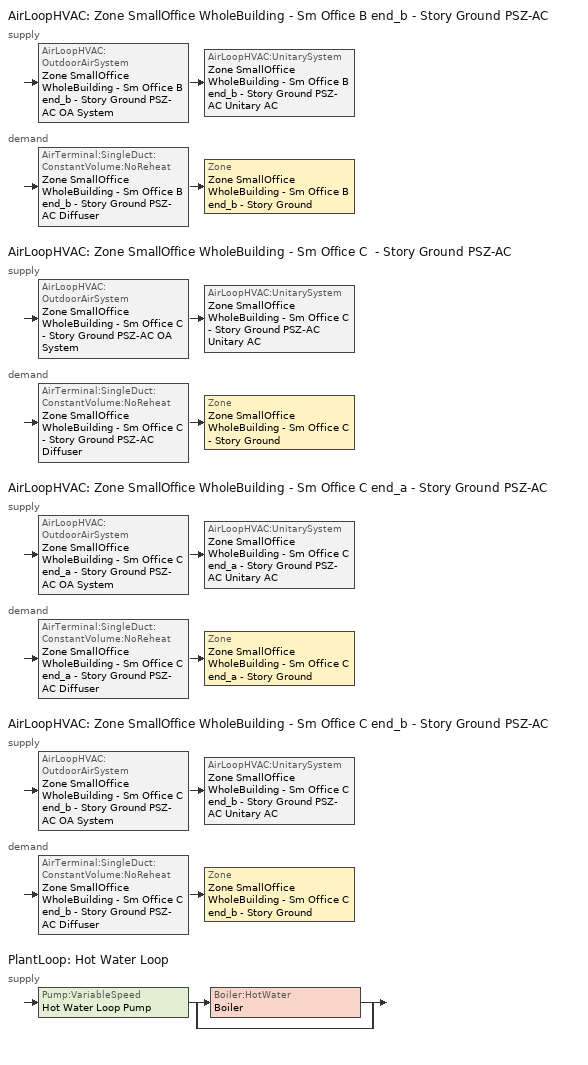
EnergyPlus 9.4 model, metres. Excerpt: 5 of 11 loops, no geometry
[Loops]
AirLoopHVAC 'Zone SmallOffice WholeBuilding - Sm Office B end_b - Story Ground PSZ-AC'
 supply: AirLoopHVAC:OutdoorAirSystem 'Zone SmallOffice WholeBuilding - Sm Office B end_b - Story Ground PSZ-AC OA System' > AirLoopHVAC:UnitarySystem 'Zone SmallOffice WholeBuilding - Sm Office B end_b - Story Ground PSZ-AC Unitary AC'
 demand: AirTerminal:SingleDuct:ConstantVolume:NoReheat 'Zone SmallOffice WholeBuilding - Sm Office B end_b - Story Ground PSZ-AC Diffuser' > Zone 'Zone SmallOffice WholeBuilding - Sm Office B end_b - Story Ground'
AirLoopHVAC 'Zone SmallOffice WholeBuilding - Sm Office C  - Story Ground PSZ-AC'
 supply: AirLoopHVAC:OutdoorAirSystem 'Zone SmallOffice WholeBuilding - Sm Office C  - Story Ground PSZ-AC OA System' > AirLoopHVAC:UnitarySystem 'Zone SmallOffice WholeBuilding - Sm Office C  - Story Ground PSZ-AC Unitary AC'
 demand: AirTerminal:SingleDuct:ConstantVolume:NoReheat 'Zone SmallOffice WholeBuilding - Sm Office C  - Story Ground PSZ-AC Diffuser' > Zone 'Zone SmallOffice WholeBuilding - Sm Office C  - Story Ground'
AirLoopHVAC 'Zone SmallOffice WholeBuilding - Sm Office C end_a - Story Ground PSZ-AC'
 supply: AirLoopHVAC:OutdoorAirSystem 'Zone SmallOffice WholeBuilding - Sm Office C end_a - Story Ground PSZ-AC OA System' > AirLoopHVAC:UnitarySystem 'Zone SmallOffice WholeBuilding - Sm Office C end_a - Story Ground PSZ-AC Unitary AC'
 demand: AirTerminal:SingleDuct:ConstantVolume:NoReheat 'Zone SmallOffice WholeBuilding - Sm Office C end_a - Story Ground PSZ-AC Diffuser' > Zone 'Zone SmallOffice WholeBuilding - Sm Office C end_a - Story Ground'
AirLoopHVAC 'Zone SmallOffice WholeBuilding - Sm Office C end_b - Story Ground PSZ-AC'
 supply: AirLoopHVAC:OutdoorAirSystem 'Zone SmallOffice WholeBuilding - Sm Office C end_b - Story Ground PSZ-AC OA System' > AirLoopHVAC:UnitarySystem 'Zone SmallOffice WholeBuilding - Sm Office C end_b - Story Ground PSZ-AC Unitary AC'
 demand: AirTerminal:SingleDuct:ConstantVolume:NoReheat 'Zone SmallOffice WholeBuilding - Sm Office C end_b - Story Ground PSZ-AC Diffuser' > Zone 'Zone SmallOffice WholeBuilding - Sm Office C end_b - Story Ground'
PlantLoop 'Hot Water Loop'
 supply: Pump:VariableSpeed 'Hot Water Loop Pump' > split
  | Boiler:HotWater 'Boiler'
  | bypass
[ZoneControl:Thermostat] Temperature Difference Between Cutout And Setpoint {deltaC}=0
Name | Zone or ZoneList | Control Type Schedule | Control 1
Zone SmallOffice WholeBuilding - Sm Office B end_b - Story Ground Thermostat | Zone SmallOffice WholeBuilding - Sm Office B end_b - Story Ground | Zone SmallOffice WholeBuilding - Sm Office B end_b - Story Ground Thermostat Schedule | SmallOffice WholeBuilding - Sm Office - 90.1-2007 Thermostat
Zone SmallOffice WholeBuilding - Sm Office C  - Story Ground Thermostat | Zone SmallOffice WholeBuilding - Sm Office C  - Story Ground | Zone SmallOffice WholeBuilding - Sm Office C  - Story Ground Thermostat Schedule | SmallOffice WholeBuilding - Sm Office - 90.1-2007 Thermostat 1
Zone SmallOffice WholeBuilding - Sm Office C end_a - Story Ground Thermostat | Zone SmallOffice WholeBuilding - Sm Office C end_a - Story Ground | Zone SmallOffice WholeBuilding - Sm Office C end_a - Story Ground Thermostat Schedule | SmallOffice WholeBuilding - Sm Office - 90.1-2007 Thermostat 5
Zone SmallOffice WholeBuilding - Sm Office C end_b - Story Ground Thermostat | Zone SmallOffice WholeBuilding - Sm Office C end_b - Story Ground | Zone SmallOffice WholeBuilding - Sm Office C end_b - Story Ground Thermostat Schedule | SmallOffice WholeBuilding - Sm Office - 90.1-2007 Thermostat 6
[ThermostatSetpoint:DualSetpoint] Heating Setpoint Temperature Schedule=OfficeSmall HTGSETP_SCH_NO_OPTIMUM; Cooling Setpoint Temperature Schedule=OfficeSmall CLGSETP_SCH_NO_OPTIMUM
SmallOffice WholeBuilding - Sm Office - 90.1-2007 Thermostat; SmallOffice WholeBuilding - Sm Office - 90.1-2007 Thermostat 1; SmallOffice WholeBuilding - Sm Office - 90.1-2007 Thermostat 5; SmallOffice WholeBuilding - Sm Office - 90.1-2007 Thermostat 6
[AirTerminal:SingleDuct:ConstantVolume:NoReheat] Availability Schedule=Always On Discrete; Maximum Air Flow Rate {m3/s}=AutoSize
Zone SmallOffice WholeBuilding - Sm Office B end_b - Story Ground PSZ-AC Diffuser; Zone SmallOffice WholeBuilding - Sm Office C  - Story Ground PSZ-AC Diffuser; Zone SmallOffice WholeBuilding - Sm Office C end_a - Story Ground PSZ-AC Diffuser; Zone SmallOffice WholeBuilding - Sm Office C end_b - Story Ground PSZ-AC Diffuser
[Zone equipment]
Zone SmallOffice WholeBuilding - Sm Office B end_b - Story Ground: Zone SmallOffice WholeBuilding - Sm Office B end_b - Story Ground PSZ-AC Diffuser
Zone SmallOffice WholeBuilding - Sm Office C  - Story Ground: Zone SmallOffice WholeBuilding - Sm Office C  - Story Ground PSZ-AC Diffuser
Zone SmallOffice WholeBuilding - Sm Office C end_a - Story Ground: Zone SmallOffice WholeBuilding - Sm Office C end_a - Story Ground PSZ-AC Diffuser
Zone SmallOffice WholeBuilding - Sm Office C end_b - Story Ground: Zone SmallOffice WholeBuilding - Sm Office C end_b - Story Ground PSZ-AC Diffuser
[Sizing:Zone] Zone Cooling Design Supply Air Temperature Input Method=SupplyAirTemperature; Zone Cooling Design Supply Air Temperature {C}=12.7778; Zone Cooling Design Supply Air Temperature Difference {deltaC}=11.11; Zone Heating Design Supply Air Temperature Input Method=SupplyAirTemperature; Zone Heating Design Supply Air Temperature {C}=50; Zone Heating Design Supply Air Temperature Difference {deltaC}=11.11; Zone Cooling Design Supply Air Humidity Ratio {kgWater/kgDryAir}=0.0085; Zone Heating Design Supply Air Humidity Ratio {kgWater/kgDryAir}=0.008; Design Specification Outdoor Air Object=SmallOffice WholeBuilding - Sm Office Ventilation; Cooling Design Air Flow Method=DesignDay; Cooling Design Air Flow Rate {m3/s}=0; Cooling Minimum Air Flow per Zone Floor Area {m3/s-m2}=0.000762; Cooling Minimum Air Flow {m3/s}=0; Cooling Minimum Air Flow Fraction=0; Heating Design Air Flow Method=DesignDay; Heating Design Air Flow Rate {m3/s}=0; Heating Maximum Air Flow per Zone Floor Area {m3/s-m2}=0.002032; Heating Maximum Air Flow {m3/s}=0.141576; Heating Maximum Air Flow Fraction=0.3; Account for Dedicated Outdoor Air System=No
Zone SmallOffice WholeBuilding - Sm Office B end_b - Story Ground; Zone SmallOffice WholeBuilding - Sm Office C  - Story Ground; Zone SmallOffice WholeBuilding - Sm Office C end_a - Story Ground; Zone SmallOffice WholeBuilding - Sm Office C end_b - Story Ground
[Controller:MechanicalVentilation] Availability Schedule=Always On Discrete; Demand Controlled Ventilation=No; System Outdoor Air Method=ZoneSum; Design Specification Outdoor Air Object Name 1=SmallOffice WholeBuilding - Sm Office Ventilation
Name | Zone or ZoneList Name 1
Controller Mechanical Ventilation 1 | Zone SmallOffice WholeBuilding - Sm Office B end_b - Story Ground
Controller Mechanical Ventilation 3 | Zone SmallOffice WholeBuilding - Sm Office C  - Story Ground
Controller Mechanical Ventilation 5 | Zone SmallOffice WholeBuilding - Sm Office C end_a - Story Ground
Controller Mechanical Ventilation 7 | Zone SmallOffice WholeBuilding - Sm Office C end_b - Story Ground
[DesignSpecification:OutdoorAir]
SmallOffice WholeBuilding - Sm Office Ventilation: Outdoor Air Method=Sum; Outdoor Air Flow per Person {m3/s-person}=0; Outdoor Air Flow per Zone Floor Area {m3/s-m2}=0.000508; Outdoor Air Flow per Zone {m3/s}=0; Outdoor Air Flow Air Changes per Hour {1/hr}=0
[AirLoopHVAC] Design Supply Air Flow Rate {m3/s}=AutoSize; Design Return Air Flow Fraction of Supply Air Flow=1
Zone SmallOffice WholeBuilding - Sm Office B end_b - Story Ground PSZ-AC; Zone SmallOffice WholeBuilding - Sm Office C  - Story Ground PSZ-AC; Zone SmallOffice WholeBuilding - Sm Office C end_a - Story Ground PSZ-AC; Zone SmallOffice WholeBuilding - Sm Office C end_b - Story Ground PSZ-AC
[Sizing:System] Type of Load to Size On=Sensible; Design Outdoor Air Flow Rate {m3/s}=Autosize; Central Heating Maximum System Air Flow Ratio=1; Preheat Design Temperature {C}=7.22222; Preheat Design Humidity Ratio {kgWater/kgDryAir}=0.008; Precool Design Temperature {C}=12.7778; Precool Design Humidity Ratio {kgWater/kgDryAir}=0.008; Central Cooling Design Supply Air Temperature {C}=12.7778; Central Heating Design Supply Air Temperature {C}=50; Type of Zone Sum to Use=Coincident; 100% Outdoor Air in Cooling=No; 100% Outdoor Air in Heating=No; Central Cooling Design Supply Air Humidity Ratio {kgWater/kgDryAir}=0.0085; Central Heating Design Supply Air Humidity Ratio {kgWater/kgDryAir}=0.008; Cooling Supply Air Flow Rate Method=DesignDay; Cooling Supply Air Flow Rate {m3/s}=0; Cooling Supply Air Flow Rate Per Floor Area {m3/s-m2}=0.00996765; Cooling Fraction of Autosized Cooling Supply Air Flow Rate=1; Cooling Supply Air Flow Rate Per Unit Cooling Capacity {m3/s-W}=3.94755e-05; Heating Supply Air Flow Rate Method=DesignDay; Heating Supply Air Flow Rate {m3/s}=0; Heating Supply Air Flow Rate Per Floor Area {m3/s-m2}=0.00996765; Heating Fraction of Autosized Heating Supply Air Flow Rate=1; Heating Fraction of Autosized Cooling Supply Air Flow Rate=1; Heating Supply Air Flow Rate Per Unit Heating Capacity {m3/s-W}=3.15882e-05; System Outdoor Air Method=ZoneSum; Zone Maximum Outdoor Air Fraction=1; Cooling Design Capacity Method=CoolingDesignCapacity; Cooling Design Capacity {W}=Autosize; Cooling Design Capacity Per Floor Area {W/m2}=234.7; Fraction of Autosized Cooling Design Capacity=1; Heating Design Capacity Method=HeatingDesignCapacity; Heating Design Capacity {W}=Autosize; Heating Design Capacity Per Floor Area {W/m2}=157; Fraction of Autosized Heating Design Capacity=1; Central Cooling Capacity Control Method=OnOff
Zone SmallOffice WholeBuilding - Sm Office B end_b - Story Ground PSZ-AC; Zone SmallOffice WholeBuilding - Sm Office C  - Story Ground PSZ-AC; Zone SmallOffice WholeBuilding - Sm Office C end_a - Story Ground PSZ-AC; Zone SmallOffice WholeBuilding - Sm Office C end_b - Story Ground PSZ-AC
[Controller:OutdoorAir] Minimum Outdoor Air Flow Rate {m3/s}=Autosize; Maximum Outdoor Air Flow Rate {m3/s}=Autosize; Economizer Control Type=NoEconomizer; Economizer Control Action Type=ModulateFlow; Economizer Maximum Limit Dry-Bulb Temperature {C}=28; Economizer Maximum Limit Enthalpy {J/kg}=64000; Lockout Type=LockoutWithCompressor; Minimum Limit Type=FixedMinimum; Minimum Outdoor Air Schedule=Always On Discrete; High Humidity Control=No; Control High Indoor Humidity Based on Outdoor Humidity Ratio=Yes; Heat Recovery Bypass Control Type=BypassWhenWithinEconomizerLimits
Name | Mechanical Ventilation Controller
Zone SmallOffice WholeBuilding - Sm Office B end_b - Story Ground PSZ-AC OA System Controller | Controller Mechanical Ventilation 1
Zone SmallOffice WholeBuilding - Sm Office C  - Story Ground PSZ-AC OA System Controller | Controller Mechanical Ventilation 3
Zone SmallOffice WholeBuilding - Sm Office C end_a - Story Ground PSZ-AC OA System Controller | Controller Mechanical Ventilation 5
Zone SmallOffice WholeBuilding - Sm Office C end_b - Story Ground PSZ-AC OA System Controller | Controller Mechanical Ventilation 7
[SetpointManager:MixedAir] Control Variable=Temperature
Name | Setpoint Node or NodeList
Zone SmallOffice WholeBuilding - Sm Office B end_b - Story Ground PSZ-AC Mixed Air Node OS Default SPM | Zone SmallOffice WholeBuilding - Sm Office B end_b - Story Ground PSZ-AC Mixed Air Node
Zone SmallOffice WholeBuilding - Sm Office C  - Story Ground PSZ-AC Mixed Air Node OS Default SPM | Zone SmallOffice WholeBuilding - Sm Office C  - Story Ground PSZ-AC Mixed Air Node
Zone SmallOffice WholeBuilding - Sm Office C end_a - Story Ground PSZ-AC Mixed Air Node OS Default SPM | Zone SmallOffice WholeBuilding - Sm Office C end_a - Story Ground PSZ-AC Mixed Air Node
Zone SmallOffice WholeBuilding - Sm Office C end_b - Story Ground PSZ-AC Mixed Air Node OS Default SPM | Zone SmallOffice WholeBuilding - Sm Office C end_b - Story Ground PSZ-AC Mixed Air Node
[AirLoopHVAC:UnitarySystem] Control Type=Load; Dehumidification Control Type=None; Availability Schedule=Always On Discrete; Fan Placement=DrawThrough; DX Heating Coil Sizing Ratio=1; Use DOAS DX Cooling Coil=No; Minimum Supply Air Temperature {C}=2; Latent Load Control=SensibleOnlyLoadControl; Cooling Supply Air Flow Rate {m3/s}=Autosize; Heating Supply Air Flow Rate {m3/s}=Autosize; No Load Supply Air Flow Rate {m3/s}=Autosize; Maximum Supply Air Temperature {C}=80; Maximum Outdoor Dry-Bulb Temperature for Supplemental Heater Operation {C}=21; Maximum Cycling Rate {cycles/hr}=2.5; Heat Pump Time Constant {s}=60; Fraction of On-Cycle Power Use=0.01; Heat Pump Fan Delay Time {s}=60; Ancillary On-Cycle Electric Power {W}=0; Ancillary Off-Cycle Electric Power {W}=0
Name | Controlling Zone or Thermostat Location | Supply Fan | Supply Air Fan Operating Mode Schedule | Heating Coil | Cooling Coil | Supplemental Heating Coil
Zone SmallOffice WholeBuilding - Sm Office B end_b - Story Ground PSZ-AC Unitary AC | Zone SmallOffice WholeBuilding - Sm Office B end_b - Story Ground | Zone SmallOffice WholeBuilding - Sm Office B end_b - Story Ground PSZ-AC Fan | Zone SmallOffice WholeBuilding - Sm Office B end_b - Story Ground PSZ-AC Occ Sch | Zone SmallOffice WholeBuilding - Sm Office B end_b - Story Ground PSZ-AC Gas Htg Coil | Zone SmallOffice WholeBuilding - Sm Office B end_b - Story Ground PSZ-AC 1spd DX AC Clg Coil 49kBtu/hr 13.0SEER | Zone SmallOffice WholeBuilding - Sm Office B end_b - Story Ground PSZ-AC Electric Backup Htg Coil
Zone SmallOffice WholeBuilding - Sm Office C  - Story Ground PSZ-AC Unitary AC | Zone SmallOffice WholeBuilding - Sm Office C  - Story Ground | Zone SmallOffice WholeBuilding - Sm Office C  - Story Ground PSZ-AC Fan | Zone SmallOffice WholeBuilding - Sm Office C  - Story Ground PSZ-AC Occ Sch | Zone SmallOffice WholeBuilding - Sm Office C  - Story Ground PSZ-AC Gas Htg Coil | Zone SmallOffice WholeBuilding - Sm Office C  - Story Ground PSZ-AC 1spd DX AC Clg Coil 55kBtu/hr 13.0SEER | Zone SmallOffice WholeBuilding - Sm Office C  - Story Ground PSZ-AC Electric Backup Htg Coil
Zone SmallOffice WholeBuilding - Sm Office C end_a - Story Ground PSZ-AC Unitary AC | Zone SmallOffice WholeBuilding - Sm Office C end_a - Story Ground | Zone SmallOffice WholeBuilding - Sm Office C end_a - Story Ground PSZ-AC Fan | Zone SmallOffice WholeBuilding - Sm Office C end_a - Story Ground PSZ-AC Occ Sch | Zone SmallOffice WholeBuilding - Sm Office C end_a - Story Ground PSZ-AC Gas Htg Coil | Zone SmallOffice WholeBuilding - Sm Office C end_a - Story Ground PSZ-AC 1spd DX AC Clg Coil 3kBtu/hr 13.0SEER | Zone SmallOffice WholeBuilding - Sm Office C end_a - Story Ground PSZ-AC Electric Backup Htg Coil
Zone SmallOffice WholeBuilding - Sm Office C end_b - Story Ground PSZ-AC Unitary AC | Zone SmallOffice WholeBuilding - Sm Office C end_b - Story Ground | Zone SmallOffice WholeBuilding - Sm Office C end_b - Story Ground PSZ-AC Fan | Zone SmallOffice WholeBuilding - Sm Office C end_b - Story Ground PSZ-AC Occ Sch | Zone SmallOffice WholeBuilding - Sm Office C end_b - Story Ground PSZ-AC Gas Htg Coil | Zone SmallOffice WholeBuilding - Sm Office C end_b - Story Ground PSZ-AC 1spd DX AC Clg Coil 3kBtu/hr 13.0SEER | Zone SmallOffice WholeBuilding - Sm Office C end_b - Story Ground PSZ-AC Electric Backup Htg Coil
[Fan:OnOff] Availability Schedule=Always On Discrete; Pressure Rise {Pa}=622.722; Maximum Flow Rate {m3/s}=Autosize; Motor In Airstream Fraction=1
Name | Fan Total Efficiency | Motor Efficiency | Fan Power Ratio Function of Speed Ratio Curve | Fan Efficiency Ratio Function of Speed Ratio Curve
Zone SmallOffice WholeBuilding - Sm Office B end_b - Story Ground PSZ-AC Fan | 0.546 | 0.84 | Fan On Off Power Curve | Fan On Off Efficiency Curve
Zone SmallOffice WholeBuilding - Sm Office C  - Story Ground PSZ-AC Fan | 0.546 | 0.84 | Fan On Off Power Curve 2 | Fan On Off Efficiency Curve 2
Zone SmallOffice WholeBuilding - Sm Office C end_a - Story Ground PSZ-AC Fan | 0.53625 | 0.825 | Fan On Off Power Curve 4 | Fan On Off Efficiency Curve 4
Zone SmallOffice WholeBuilding - Sm Office C end_b - Story Ground PSZ-AC Fan | 0.53625 | 0.825 | Fan On Off Power Curve 6 | Fan On Off Efficiency Curve 6
[Coil:Heating:Fuel] Availability Schedule=Always On Discrete; Fuel Type=NaturalGas; Burner Efficiency=0.8; Nominal Capacity {W}=AutoSize; Parasitic Electric Load {W}=0; Parasitic Fuel Load {W}=0
Zone SmallOffice WholeBuilding - Sm Office B end_b - Story Ground PSZ-AC Gas Htg Coil; Zone SmallOffice WholeBuilding - Sm Office C  - Story Ground PSZ-AC Gas Htg Coil; Zone SmallOffice WholeBuilding - Sm Office C end_a - Story Ground PSZ-AC Gas Htg Coil; Zone SmallOffice WholeBuilding - Sm Office C end_b - Story Ground PSZ-AC Gas Htg Coil
[Coil:Cooling:DX:SingleSpeed] Availability Schedule=Always On Discrete; Gross Rated Total Cooling Capacity {W}=Autosize; Gross Rated Sensible Heat Ratio=Autosize; Gross Rated Cooling COP {W/W}=3.91157; Rated Air Flow Rate {m3/s}=Autosize; Rated Evaporator Fan Power Per Volume Flow Rate {W/(m3/s)}=773.3; Total Cooling Capacity Function of Temperature Curve=CoilClgDXQRatio_fTwbToadbSI; Total Cooling Capacity Function of Flow Fraction Curve=CoilClgDXSnglQRatio_fCFMRatio; Energy Input Ratio Function of Temperature Curve=CoilClgDXEIRRatio_fTwbToadbSI; Energy Input Ratio Function of Flow Fraction Curve=CoilClgDXSnglEIRRatio_fCFMRatio; Part Load Fraction Correlation Curve=CoilClgDXEIRRatio_fQFrac; Minimum Outdoor Dry-Bulb Temperature for Compressor Operation {C}=-25; Condenser Type=AirCooled; Evaporative Condenser Effectiveness=0; Evaporative Condenser Air Flow Rate {m3/s}=Autosize; Evaporative Condenser Pump Rated Power Consumption {W}=Autosize; Crankcase Heater Capacity {W}=0; Maximum Outdoor Dry-Bulb Temperature for Crankcase Heater Operation {C}=0; Basin Heater Capacity {W/K}=0; Basin Heater Setpoint Temperature {C}=10
Zone SmallOffice WholeBuilding - Sm Office B end_b - Story Ground PSZ-AC 1spd DX AC Clg Coil 49kBtu/hr 13.0SEER; Zone SmallOffice WholeBuilding - Sm Office C  - Story Ground PSZ-AC 1spd DX AC Clg Coil 55kBtu/hr 13.0SEER; Zone SmallOffice WholeBuilding - Sm Office C end_a - Story Ground PSZ-AC 1spd DX AC Clg Coil 3kBtu/hr 13.0SEER; Zone SmallOffice WholeBuilding - Sm Office C end_b - Story Ground PSZ-AC 1spd DX AC Clg Coil 3kBtu/hr 13.0SEER
[Coil:Heating:Electric] Availability Schedule=Always On Discrete; Efficiency=1; Nominal Capacity {W}=Autosize
Zone SmallOffice WholeBuilding - Sm Office B end_b - Story Ground PSZ-AC Electric Backup Htg Coil; Zone SmallOffice WholeBuilding - Sm Office C  - Story Ground PSZ-AC Electric Backup Htg Coil; Zone SmallOffice WholeBuilding - Sm Office C end_a - Story Ground PSZ-AC Electric Backup Htg Coil; Zone SmallOffice WholeBuilding - Sm Office C end_b - Story Ground PSZ-AC Electric Backup Htg Coil
[SetpointManager:SingleZone:Reheat] Control Variable=Temperature; Minimum Supply Air Temperature {C}=12.7778; Maximum Supply Air Temperature {C}=50
Name | Control Zone | Setpoint Node or NodeList
Zone SmallOffice WholeBuilding - Sm Office B end_b - Story Ground Setpoint Manager SZ Reheat | Zone SmallOffice WholeBuilding - Sm Office B end_b - Story Ground | Zone SmallOffice WholeBuilding - Sm Office B end_b - Story Ground PSZ-AC Supply Outlet Node
Zone SmallOffice WholeBuilding - Sm Office C  - Story Ground Setpoint Manager SZ Reheat | Zone SmallOffice WholeBuilding - Sm Office C  - Story Ground | Zone SmallOffice WholeBuilding - Sm Office C  - Story Ground PSZ-AC Supply Outlet Node
Zone SmallOffice WholeBuilding - Sm Office C end_a - Story Ground Setpoint Manager SZ Reheat | Zone SmallOffice WholeBuilding - Sm Office C end_a - Story Ground | Zone SmallOffice WholeBuilding - Sm Office C end_a - Story Ground PSZ-AC Supply Outlet Node
Zone SmallOffice WholeBuilding - Sm Office C end_b - Story Ground Setpoint Manager SZ Reheat | Zone SmallOffice WholeBuilding - Sm Office C end_b - Story Ground | Zone SmallOffice WholeBuilding - Sm Office C end_b - Story Ground PSZ-AC Supply Outlet Node
[PlantLoop]
Hot Water Loop: Fluid Type=Water; Plant Equipment Operation Scheme=Hot Water Loop Operation Schemes; Maximum Loop Temperature {C}=100; Minimum Loop Temperature {C}=10; Maximum Loop Flow Rate {m3/s}=Autosize; Minimum Loop Flow Rate {m3/s}=0; Plant Loop Volume {m3}=Autocalculate; Load Distribution Scheme=Optimal; Plant Loop Demand Calculation Scheme=SingleSetpoint
[Sizing:Plant]
Hot Water Loop: Loop Type=Heating; Design Loop Exit Temperature {C}=82.2222; Loop Design Temperature Difference {deltaC}=11.1111; Sizing Option=NonCoincident; Zone Timesteps in Averaging Window=1; Coincident Sizing Factor Mode=None
[Pump:VariableSpeed]
Hot Water Loop Pump: Design Maximum Flow Rate {m3/s}=Autosize; Design Pump Head {Pa}=179344; Design Power Consumption {W}=Autosize; Motor Efficiency=1; Fraction of Motor Inefficiencies to Fluid Stream=0; Coefficient 1 of the Part Load Performance Curve=0; Coefficient 2 of the Part Load Performance Curve=3.2485; Coefficient 3 of the Part Load Performance Curve=-4.7443; Coefficient 4 of the Part Load Performance Curve=2.5294; Design Minimum Flow Rate {m3/s}=0; Pump Control Type=Intermittent; Skin Loss Radiative Fraction=0.5; Design Power Sizing Method=PowerPerFlowPerPressure; Design Electric Power per Unit Flow Rate {W/(m3/s)}=348701.1; Design Shaft Power per Unit Flow Rate per Unit Head {W/((m3/s)-Pa)}=1.28205; Design Minimum Flow Rate Fraction=0
[Boiler:HotWater]
Boiler: Fuel Type=NaturalGas; Nominal Capacity {W}=Autosize; Nominal Thermal Efficiency=0.78; Efficiency Curve Temperature Evaluation Variable=LeavingBoiler; Design Water Flow Rate {m3/s}=Autosize; Minimum Part Load Ratio=0; Maximum Part Load Ratio=1.2; Optimum Part Load Ratio=1; Water Outlet Upper Temperature Limit {C}=95; Boiler Flow Mode=LeavingSetpointModulated; Parasitic Electric Load {W}=0; Sizing Factor=1
[SetpointManager:Scheduled]
Hot Water Loop Setpoint Manager: Control Variable=Temperature; Schedule=Hot Water Loop Temp - 180F; Setpoint Node or NodeList=Hot Water Loop Supply Outlet Node
[PlantEquipmentOperationSchemes]
Hot Water Loop Operation Schemes: Control Scheme Object Type 1=PlantEquipmentOperation:HeatingLoad; Control Scheme Name 1=Hot Water Loop Heating Operation Scheme; Control Scheme Schedule Name 1=Always On Discrete
[PlantEquipmentOperation:HeatingLoad]
Hot Water Loop Heating Operation Scheme: Load Range Lower Limit 1 {W}=0; Load Range Upper Limit 1 {W}=1000000000; Range Equipment List Name 1=Hot Water Loop Heating Equipment List
[PlantEquipmentList]
Hot Water Loop Heating Equipment List: Boiler:HotWater, Boiler
[Schedule:Compact]
Zone SmallOffice WholeBuilding - Sm Office B end_b - Story Ground Thermostat Schedule; Zone SmallOffice WholeBuilding - Sm Office C  - Story Ground Thermostat Schedule; Zone SmallOffice WholeBuilding - Sm Office C end_a - Story Ground Thermostat Schedule; Zone SmallOffice WholeBuilding - Sm Office C end_b - Story Ground Thermostat Schedule: Through: 12/31, For: AllDays, Until: 24:00, 4
[Schedule:Day:Interval]
OfficeSmall HTGSETP_SCH_NO_OPTIMUM Wkdy Day: No, 06:00, 15.56, 19:00, 21.11, 24:00, 15.56
OfficeSmall HTGSETP_SCH_NO_OPTIMUM Default; OfficeSmall HTGSETP_SCH_NO_OPTIMUM Summer Design Day: No, 24:00, 15.56
OfficeSmall HTGSETP_SCH_NO_OPTIMUM Winter Design Day: No, 24:00, 21.11
OfficeSmall CLGSETP_SCH_NO_OPTIMUM Wkdy Day: No, 06:00, 29.44, 18:00, 23.89, 24:00, 29.44
OfficeSmall CLGSETP_SCH_NO_OPTIMUM Default; OfficeSmall CLGSETP_SCH_NO_OPTIMUM Winter Design Day: No, 24:00, 29.44
OfficeSmall CLGSETP_SCH_NO_OPTIMUM Summer Design Day: No, 24:00, 23.89
Hot Water Loop Temp - 180F Default: No, 24:00, 82.2222
Zone SmallOffice WholeBuilding - Sm Office B end_b - Story Ground PSZ-AC Occ Sch Default; Zone SmallOffice WholeBuilding - Sm Office C  - Story Ground PSZ-AC Occ Sch Default; Zone SmallOffice WholeBuilding - Sm Office C end_a - Story Ground PSZ-AC Occ Sch Default; Zone SmallOffice WholeBuilding - Sm Office C end_b - Story Ground PSZ-AC Occ Sch Default: No, 08:09, 1, 22:50, 0, 24:00, 1
Zone SmallOffice WholeBuilding - Sm Office B end_b - Story Ground PSZ-AC Occ Sch Summer Design Day; Zone SmallOffice WholeBuilding - Sm Office B end_b - Story Ground PSZ-AC Occ Sch Winter Design Day; Zone SmallOffice WholeBuilding - Sm Office C  - Story Ground PSZ-AC Occ Sch Summer Design Day; Zone SmallOffice WholeBuilding - Sm Office C  - Story Ground PSZ-AC Occ Sch Winter Design Day; Zone SmallOffice WholeBuilding - Sm Office C end_a - Story Ground PSZ-AC Occ Sch Summer Design Day; Zone SmallOffice WholeBuilding - Sm Office C end_a - Story Ground PSZ-AC Occ Sch Winter Design Day; Zone SmallOffice WholeBuilding - Sm Office C end_b - Story Ground PSZ-AC Occ Sch Summer Design Day; Zone SmallOffice WholeBuilding - Sm Office C end_b - Story Ground PSZ-AC Occ Sch Winter Design Day: No, 24:00, 1
Zone SmallOffice WholeBuilding - Sm Office B end_b - Story Ground PSZ-AC Occ Sch Sunday; Zone SmallOffice WholeBuilding - Sm Office C  - Story Ground PSZ-AC Occ Sch Sunday; Zone SmallOffice WholeBuilding - Sm Office C end_a - Story Ground PSZ-AC Occ Sch Sunday; Zone SmallOffice WholeBuilding - Sm Office C end_b - Story Ground PSZ-AC Occ Sch Sunday: No, 24:00, 0
[Schedule:Week:Daily]
OfficeSmall HTGSETP_SCH_NO_OPTIMUM Week Rule - Jan1-Jan5: OfficeSmall HTGSETP_SCH_NO_OPTIMUM Wkdy Day, OfficeSmall HTGSETP_SCH_NO_OPTIMUM Wkdy Day, OfficeSmall HTGSETP_SCH_NO_OPTIMUM Wkdy Day, OfficeSmall HTGSETP_SCH_NO_OPTIMUM Wkdy Day, OfficeSmall HTGSETP_SCH_NO_OPTIMUM Wkdy Day, OfficeSmall HTGSETP_SCH_NO_OPTIMUM Wkdy Day, OfficeSmall HTGSETP_SCH_NO_OPTIMUM Default, OfficeSmall HTGSETP_SCH_NO_OPTIMUM Default, OfficeSmall HTGSETP_SCH_NO_OPTIMUM Summer Design Day, OfficeSmall HTGSETP_SCH_NO_OPTIMUM Winter Design Day, OfficeSmall HTGSETP_SCH_NO_OPTIMUM Default, OfficeSmall HTGSETP_SCH_NO_OPTIMUM Default
OfficeSmall HTGSETP_SCH_NO_OPTIMUM Week Rule - Jan6-Dec31: OfficeSmall HTGSETP_SCH_NO_OPTIMUM Default, OfficeSmall HTGSETP_SCH_NO_OPTIMUM Wkdy Day, OfficeSmall HTGSETP_SCH_NO_OPTIMUM Wkdy Day, OfficeSmall HTGSETP_SCH_NO_OPTIMUM Wkdy Day, OfficeSmall HTGSETP_SCH_NO_OPTIMUM Wkdy Day, OfficeSmall HTGSETP_SCH_NO_OPTIMUM Wkdy Day, OfficeSmall HTGSETP_SCH_NO_OPTIMUM Default, OfficeSmall HTGSETP_SCH_NO_OPTIMUM Default, OfficeSmall HTGSETP_SCH_NO_OPTIMUM Summer Design Day, OfficeSmall HTGSETP_SCH_NO_OPTIMUM Winter Design Day, OfficeSmall HTGSETP_SCH_NO_OPTIMUM Default, OfficeSmall HTGSETP_SCH_NO_OPTIMUM Default
OfficeSmall CLGSETP_SCH_NO_OPTIMUM Week Rule - Jan1-Jan5: OfficeSmall CLGSETP_SCH_NO_OPTIMUM Wkdy Day, OfficeSmall CLGSETP_SCH_NO_OPTIMUM Wkdy Day, OfficeSmall CLGSETP_SCH_NO_OPTIMUM Wkdy Day, OfficeSmall CLGSETP_SCH_NO_OPTIMUM Wkdy Day, OfficeSmall CLGSETP_SCH_NO_OPTIMUM Wkdy Day, OfficeSmall CLGSETP_SCH_NO_OPTIMUM Wkdy Day, OfficeSmall CLGSETP_SCH_NO_OPTIMUM Default, OfficeSmall CLGSETP_SCH_NO_OPTIMUM Default, OfficeSmall CLGSETP_SCH_NO_OPTIMUM Summer Design Day, OfficeSmall CLGSETP_SCH_NO_OPTIMUM Winter Design Day, OfficeSmall CLGSETP_SCH_NO_OPTIMUM Default, OfficeSmall CLGSETP_SCH_NO_OPTIMUM Default
OfficeSmall CLGSETP_SCH_NO_OPTIMUM Week Rule - Jan6-Dec31: OfficeSmall CLGSETP_SCH_NO_OPTIMUM Default, OfficeSmall CLGSETP_SCH_NO_OPTIMUM Wkdy Day, OfficeSmall CLGSETP_SCH_NO_OPTIMUM Wkdy Day, OfficeSmall CLGSETP_SCH_NO_OPTIMUM Wkdy Day, OfficeSmall CLGSETP_SCH_NO_OPTIMUM Wkdy Day, OfficeSmall CLGSETP_SCH_NO_OPTIMUM Wkdy Day, OfficeSmall CLGSETP_SCH_NO_OPTIMUM Default, OfficeSmall CLGSETP_SCH_NO_OPTIMUM Default, OfficeSmall CLGSETP_SCH_NO_OPTIMUM Summer Design Day, OfficeSmall CLGSETP_SCH_NO_OPTIMUM Winter Design Day, OfficeSmall CLGSETP_SCH_NO_OPTIMUM Default, OfficeSmall CLGSETP_SCH_NO_OPTIMUM Default
Hot Water Loop Temp - 180F Week Rule - Jan1-Dec31: Hot Water Loop Temp - 180F Default, Hot Water Loop Temp - 180F Default, Hot Water Loop Temp - 180F Default, Hot Water Loop Temp - 180F Default, Hot Water Loop Temp - 180F Default, Hot Water Loop Temp - 180F Default, Hot Water Loop Temp - 180F Default, Hot Water Loop Temp - 180F Default, Hot Water Loop Temp - 180F Default, Hot Water Loop Temp - 180F Default, Hot Water Loop Temp - 180F Default, Hot Water Loop Temp - 180F Default
Zone SmallOffice WholeBuilding - Sm Office B end_b - Story Ground PSZ-AC Occ Sch Week Rule - Jan1-Jan5: Zone SmallOffice WholeBuilding - Sm Office B end_b - Story Ground PSZ-AC Occ Sch Default, Zone SmallOffice WholeBuilding - Sm Office B end_b - Story Ground PSZ-AC Occ Sch Default, Zone SmallOffice WholeBuilding - Sm Office B end_b - Story Ground PSZ-AC Occ Sch Default, Zone SmallOffice WholeBuilding - Sm Office B end_b - Story Ground PSZ-AC Occ Sch Default, Zone SmallOffice WholeBuilding - Sm Office B end_b - Story Ground PSZ-AC Occ Sch Default, Zone SmallOffice WholeBuilding - Sm Office B end_b - Story Ground PSZ-AC Occ Sch Default, Zone SmallOffice WholeBuilding - Sm Office B end_b - Story Ground PSZ-AC Occ Sch Sunday, Zone SmallOffice WholeBuilding - Sm Office B end_b - Story Ground PSZ-AC Occ Sch Default, Zone SmallOffice WholeBuilding - Sm Office B end_b - Story Ground PSZ-AC Occ Sch Summer Design Day, Zone SmallOffice WholeBuilding - Sm Office B end_b - Story Ground PSZ-AC Occ Sch Winter Design Day, Zone SmallOffice WholeBuilding - Sm Office B end_b - Story Ground PSZ-AC Occ Sch Default, Zone SmallOffice WholeBuilding - Sm Office B end_b - Story Ground PSZ-AC Occ Sch Default
Zone SmallOffice WholeBuilding - Sm Office B end_b - Story Ground PSZ-AC Occ Sch Week Rule - Jan6-Dec31: Zone SmallOffice WholeBuilding - Sm Office B end_b - Story Ground PSZ-AC Occ Sch Sunday, Zone SmallOffice WholeBuilding - Sm Office B end_b - Story Ground PSZ-AC Occ Sch Default, Zone SmallOffice WholeBuilding - Sm Office B end_b - Story Ground PSZ-AC Occ Sch Default, Zone SmallOffice WholeBuilding - Sm Office B end_b - Story Ground PSZ-AC Occ Sch Default, Zone SmallOffice WholeBuilding - Sm Office B end_b - Story Ground PSZ-AC Occ Sch Default, Zone SmallOffice WholeBuilding - Sm Office B end_b - Story Ground PSZ-AC Occ Sch Default, Zone SmallOffice WholeBuilding - Sm Office B end_b - Story Ground PSZ-AC Occ Sch Sunday, Zone SmallOffice WholeBuilding - Sm Office B end_b - Story Ground PSZ-AC Occ Sch Default, Zone SmallOffice WholeBuilding - Sm Office B end_b - Story Ground PSZ-AC Occ Sch Summer Design Day, Zone SmallOffice WholeBuilding - Sm Office B end_b - Story Ground PSZ-AC Occ Sch Winter Design Day, Zone SmallOffice WholeBuilding - Sm Office B end_b - Story Ground PSZ-AC Occ Sch Default, Zone SmallOffice WholeBuilding - Sm Office B end_b - Story Ground PSZ-AC Occ Sch Default
Zone SmallOffice WholeBuilding - Sm Office C  - Story Ground PSZ-AC Occ Sch Week Rule - Jan1-Jan5: Zone SmallOffice WholeBuilding - Sm Office C  - Story Ground PSZ-AC Occ Sch Default, Zone SmallOffice WholeBuilding - Sm Office C  - Story Ground PSZ-AC Occ Sch Default, Zone SmallOffice WholeBuilding - Sm Office C  - Story Ground PSZ-AC Occ Sch Default, Zone SmallOffice WholeBuilding - Sm Office C  - Story Ground PSZ-AC Occ Sch Default, Zone SmallOffice WholeBuilding - Sm Office C  - Story Ground PSZ-AC Occ Sch Default, Zone SmallOffice WholeBuilding - Sm Office C  - Story Ground PSZ-AC Occ Sch Default, Zone SmallOffice WholeBuilding - Sm Office C  - Story Ground PSZ-AC Occ Sch Sunday, Zone SmallOffice WholeBuilding - Sm Office C  - Story Ground PSZ-AC Occ Sch Default, Zone SmallOffice WholeBuilding - Sm Office C  - Story Ground PSZ-AC Occ Sch Summer Design Day, Zone SmallOffice WholeBuilding - Sm Office C  - Story Ground PSZ-AC Occ Sch Winter Design Day, Zone SmallOffice WholeBuilding - Sm Office C  - Story Ground PSZ-AC Occ Sch Default, Zone SmallOffice WholeBuilding - Sm Office C  - Story Ground PSZ-AC Occ Sch Default
Zone SmallOffice WholeBuilding - Sm Office C  - Story Ground PSZ-AC Occ Sch Week Rule - Jan6-Dec31: Zone SmallOffice WholeBuilding - Sm Office C  - Story Ground PSZ-AC Occ Sch Sunday, Zone SmallOffice WholeBuilding - Sm Office C  - Story Ground PSZ-AC Occ Sch Default, Zone SmallOffice WholeBuilding - Sm Office C  - Story Ground PSZ-AC Occ Sch Default, Zone SmallOffice WholeBuilding - Sm Office C  - Story Ground PSZ-AC Occ Sch Default, Zone SmallOffice WholeBuilding - Sm Office C  - Story Ground PSZ-AC Occ Sch Default, Zone SmallOffice WholeBuilding - Sm Office C  - Story Ground PSZ-AC Occ Sch Default, Zone SmallOffice WholeBuilding - Sm Office C  - Story Ground PSZ-AC Occ Sch Sunday, Zone SmallOffice WholeBuilding - Sm Office C  - Story Ground PSZ-AC Occ Sch Default, Zone SmallOffice WholeBuilding - Sm Office C  - Story Ground PSZ-AC Occ Sch Summer Design Day, Zone SmallOffice WholeBuilding - Sm Office C  - Story Ground PSZ-AC Occ Sch Winter Design Day, Zone SmallOffice WholeBuilding - Sm Office C  - Story Ground PSZ-AC Occ Sch Default, Zone SmallOffice WholeBuilding - Sm Office C  - Story Ground PSZ-AC Occ Sch Default
Zone SmallOffice WholeBuilding - Sm Office C end_a - Story Ground PSZ-AC Occ Sch Week Rule - Jan1-Jan5: Zone SmallOffice WholeBuilding - Sm Office C end_a - Story Ground PSZ-AC Occ Sch Default, Zone SmallOffice WholeBuilding - Sm Office C end_a - Story Ground PSZ-AC Occ Sch Default, Zone SmallOffice WholeBuilding - Sm Office C end_a - Story Ground PSZ-AC Occ Sch Default, Zone SmallOffice WholeBuilding - Sm Office C end_a - Story Ground PSZ-AC Occ Sch Default, Zone SmallOffice WholeBuilding - Sm Office C end_a - Story Ground PSZ-AC Occ Sch Default, Zone SmallOffice WholeBuilding - Sm Office C end_a - Story Ground PSZ-AC Occ Sch Default, Zone SmallOffice WholeBuilding - Sm Office C end_a - Story Ground PSZ-AC Occ Sch Sunday, Zone SmallOffice WholeBuilding - Sm Office C end_a - Story Ground PSZ-AC Occ Sch Default, Zone SmallOffice WholeBuilding - Sm Office C end_a - Story Ground PSZ-AC Occ Sch Summer Design Day, Zone SmallOffice WholeBuilding - Sm Office C end_a - Story Ground PSZ-AC Occ Sch Winter Design Day, Zone SmallOffice WholeBuilding - Sm Office C end_a - Story Ground PSZ-AC Occ Sch Default, Zone SmallOffice WholeBuilding - Sm Office C end_a - Story Ground PSZ-AC Occ Sch Default
Zone SmallOffice WholeBuilding - Sm Office C end_a - Story Ground PSZ-AC Occ Sch Week Rule - Jan6-Dec31: Zone SmallOffice WholeBuilding - Sm Office C end_a - Story Ground PSZ-AC Occ Sch Sunday, Zone SmallOffice WholeBuilding - Sm Office C end_a - Story Ground PSZ-AC Occ Sch Default, Zone SmallOffice WholeBuilding - Sm Office C end_a - Story Ground PSZ-AC Occ Sch Default, Zone SmallOffice WholeBuilding - Sm Office C end_a - Story Ground PSZ-AC Occ Sch Default, Zone SmallOffice WholeBuilding - Sm Office C end_a - Story Ground PSZ-AC Occ Sch Default, Zone SmallOffice WholeBuilding - Sm Office C end_a - Story Ground PSZ-AC Occ Sch Default, Zone SmallOffice WholeBuilding - Sm Office C end_a - Story Ground PSZ-AC Occ Sch Sunday, Zone SmallOffice WholeBuilding - Sm Office C end_a - Story Ground PSZ-AC Occ Sch Default, Zone SmallOffice WholeBuilding - Sm Office C end_a - Story Ground PSZ-AC Occ Sch Summer Design Day, Zone SmallOffice WholeBuilding - Sm Office C end_a - Story Ground PSZ-AC Occ Sch Winter Design Day, Zone SmallOffice WholeBuilding - Sm Office C end_a - Story Ground PSZ-AC Occ Sch Default, Zone SmallOffice WholeBuilding - Sm Office C end_a - Story Ground PSZ-AC Occ Sch Default
Zone SmallOffice WholeBuilding - Sm Office C end_b - Story Ground PSZ-AC Occ Sch Week Rule - Jan1-Jan5: Zone SmallOffice WholeBuilding - Sm Office C end_b - Story Ground PSZ-AC Occ Sch Default, Zone SmallOffice WholeBuilding - Sm Office C end_b - Story Ground PSZ-AC Occ Sch Default, Zone SmallOffice WholeBuilding - Sm Office C end_b - Story Ground PSZ-AC Occ Sch Default, Zone SmallOffice WholeBuilding - Sm Office C end_b - Story Ground PSZ-AC Occ Sch Default, Zone SmallOffice WholeBuilding - Sm Office C end_b - Story Ground PSZ-AC Occ Sch Default, Zone SmallOffice WholeBuilding - Sm Office C end_b - Story Ground PSZ-AC Occ Sch Default, Zone SmallOffice WholeBuilding - Sm Office C end_b - Story Ground PSZ-AC Occ Sch Sunday, Zone SmallOffice WholeBuilding - Sm Office C end_b - Story Ground PSZ-AC Occ Sch Default, Zone SmallOffice WholeBuilding - Sm Office C end_b - Story Ground PSZ-AC Occ Sch Summer Design Day, Zone SmallOffice WholeBuilding - Sm Office C end_b - Story Ground PSZ-AC Occ Sch Winter Design Day, Zone SmallOffice WholeBuilding - Sm Office C end_b - Story Ground PSZ-AC Occ Sch Default, Zone SmallOffice WholeBuilding - Sm Office C end_b - Story Ground PSZ-AC Occ Sch Default
Zone SmallOffice WholeBuilding - Sm Office C end_b - Story Ground PSZ-AC Occ Sch Week Rule - Jan6-Dec31: Zone SmallOffice WholeBuilding - Sm Office C end_b - Story Ground PSZ-AC Occ Sch Sunday, Zone SmallOffice WholeBuilding - Sm Office C end_b - Story Ground PSZ-AC Occ Sch Default, Zone SmallOffice WholeBuilding - Sm Office C end_b - Story Ground PSZ-AC Occ Sch Default, Zone SmallOffice WholeBuilding - Sm Office C end_b - Story Ground PSZ-AC Occ Sch Default, Zone SmallOffice WholeBuilding - Sm Office C end_b - Story Ground PSZ-AC Occ Sch Default, Zone SmallOffice WholeBuilding - Sm Office C end_b - Story Ground PSZ-AC Occ Sch Default, Zone SmallOffice WholeBuilding - Sm Office C end_b - Story Ground PSZ-AC Occ Sch Sunday, Zone SmallOffice WholeBuilding - Sm Office C end_b - Story Ground PSZ-AC Occ Sch Default, Zone SmallOffice WholeBuilding - Sm Office C end_b - Story Ground PSZ-AC Occ Sch Summer Design Day, Zone SmallOffice WholeBuilding - Sm Office C end_b - Story Ground PSZ-AC Occ Sch Winter Design Day, Zone SmallOffice WholeBuilding - Sm Office C end_b - Story Ground PSZ-AC Occ Sch Default, Zone SmallOffice WholeBuilding - Sm Office C end_b - Story Ground PSZ-AC Occ Sch Default
[Schedule:Year]
OfficeSmall HTGSETP_SCH_NO_OPTIMUM: OfficeSmall HTGSETP_SCH_NO_OPTIMUM Week Rule - Jan1-Jan5, 1, 1, 1, 5, OfficeSmall HTGSETP_SCH_NO_OPTIMUM Week Rule - Jan6-Dec31, 1, 6, 12, 31
OfficeSmall CLGSETP_SCH_NO_OPTIMUM: OfficeSmall CLGSETP_SCH_NO_OPTIMUM Week Rule - Jan1-Jan5, 1, 1, 1, 5, OfficeSmall CLGSETP_SCH_NO_OPTIMUM Week Rule - Jan6-Dec31, 1, 6, 12, 31
Hot Water Loop Temp - 180F: Hot Water Loop Temp - 180F Week Rule - Jan1-Dec31, 1, 1, 12, 31
Zone SmallOffice WholeBuilding - Sm Office B end_b - Story Ground PSZ-AC Occ Sch: Zone SmallOffice WholeBuilding - Sm Office B end_b - Story Ground PSZ-AC Occ Sch Week Rule - Jan1-Jan5, 1, 1, 1, 5, Zone SmallOffice WholeBuilding - Sm Office B end_b - Story Ground PSZ-AC Occ Sch Week Rule - Jan6-Dec31, 1, 6, 12, 31
Zone SmallOffice WholeBuilding - Sm Office C  - Story Ground PSZ-AC Occ Sch: Zone SmallOffice WholeBuilding - Sm Office C  - Story Ground PSZ-AC Occ Sch Week Rule - Jan1-Jan5, 1, 1, 1, 5, Zone SmallOffice WholeBuilding - Sm Office C  - Story Ground PSZ-AC Occ Sch Week Rule - Jan6-Dec31, 1, 6, 12, 31
Zone SmallOffice WholeBuilding - Sm Office C end_a - Story Ground PSZ-AC Occ Sch: Zone SmallOffice WholeBuilding - Sm Office C end_a - Story Ground PSZ-AC Occ Sch Week Rule - Jan1-Jan5, 1, 1, 1, 5, Zone SmallOffice WholeBuilding - Sm Office C end_a - Story Ground PSZ-AC Occ Sch Week Rule - Jan6-Dec31, 1, 6, 12, 31
Zone SmallOffice WholeBuilding - Sm Office C end_b - Story Ground PSZ-AC Occ Sch: Zone SmallOffice WholeBuilding - Sm Office C end_b - Story Ground PSZ-AC Occ Sch Week Rule - Jan1-Jan5, 1, 1, 1, 5, Zone SmallOffice WholeBuilding - Sm Office C end_b - Story Ground PSZ-AC Occ Sch Week Rule - Jan6-Dec31, 1, 6, 12, 31
[Schedule:Constant]
Always On Discrete: Hourly Value=1
[Curve:Exponent] Coefficient1 Constant=1; Coefficient2 Constant=0; Coefficient3 Constant=0; Minimum Value of x {BasedOnField A2}=0; Maximum Value of x {BasedOnField A2}=1
Fan On Off Power Curve; Fan On Off Power Curve 2; Fan On Off Power Curve 4; Fan On Off Power Curve 6
[Curve:Cubic] Maximum Value of x {BasedOnField A2}=1
Name | Coefficient1 Constant | Coefficient2 x | Coefficient3 x**2 | Coefficient4 x**3 | Minimum Value of x {BasedOnField A2}
CoilClgDXEIRRatio_fQFrac | 0 | 5.1091 | -8.5515 | 4.4744 | 0.7
Fan On Off Efficiency Curve; Fan On Off Efficiency Curve 2; Fan On Off Efficiency Curve 4; Fan On Off Efficiency Curve 6 | 1 | 0 | 0 | 0 | 0
[Curve:Biquadratic] Minimum Value of x {BasedOnField A2}=13.89; Maximum Value of x {BasedOnField A2}=25; Minimum Value of y {BasedOnField A3}=23.89; Maximum Value of y {BasedOnField A3}=46.11; Minimum Curve Output {BasedOnField A4}=0.77
Name | Coefficient1 Constant | Coefficient2 x | Coefficient3 x**2 | Coefficient4 y | Coefficient5 y**2 | Coefficient6 x*y | Maximum Curve Output {BasedOnField A4}
CoilClgDXQRatio_fTwbToadbSI | 0.86779 | 0.014245 | 0.000554 | -0.007569 | 3.2e-05 | -0.000191 | 1.29
CoilClgDXEIRRatio_fTwbToadbSI | 0.116709 | 0.028458 | -0.000411 | 0.021422 | 0.000162 | -0.00068 | 1.33
[Curve:Quadratic]
Name | Coefficient1 Constant | Coefficient2 x | Coefficient3 x**2 | Minimum Value of x {BasedOnField A2} | Maximum Value of x {BasedOnField A2}
CoilClgDXSnglQRatio_fCFMRatio | 0.8 | 0.2 | 0 | 0.5 | 1.5
CoilClgDXSnglEIRRatio_fCFMRatio | 1.156 | -0.1816 | 0.0256 | 0 | 1
